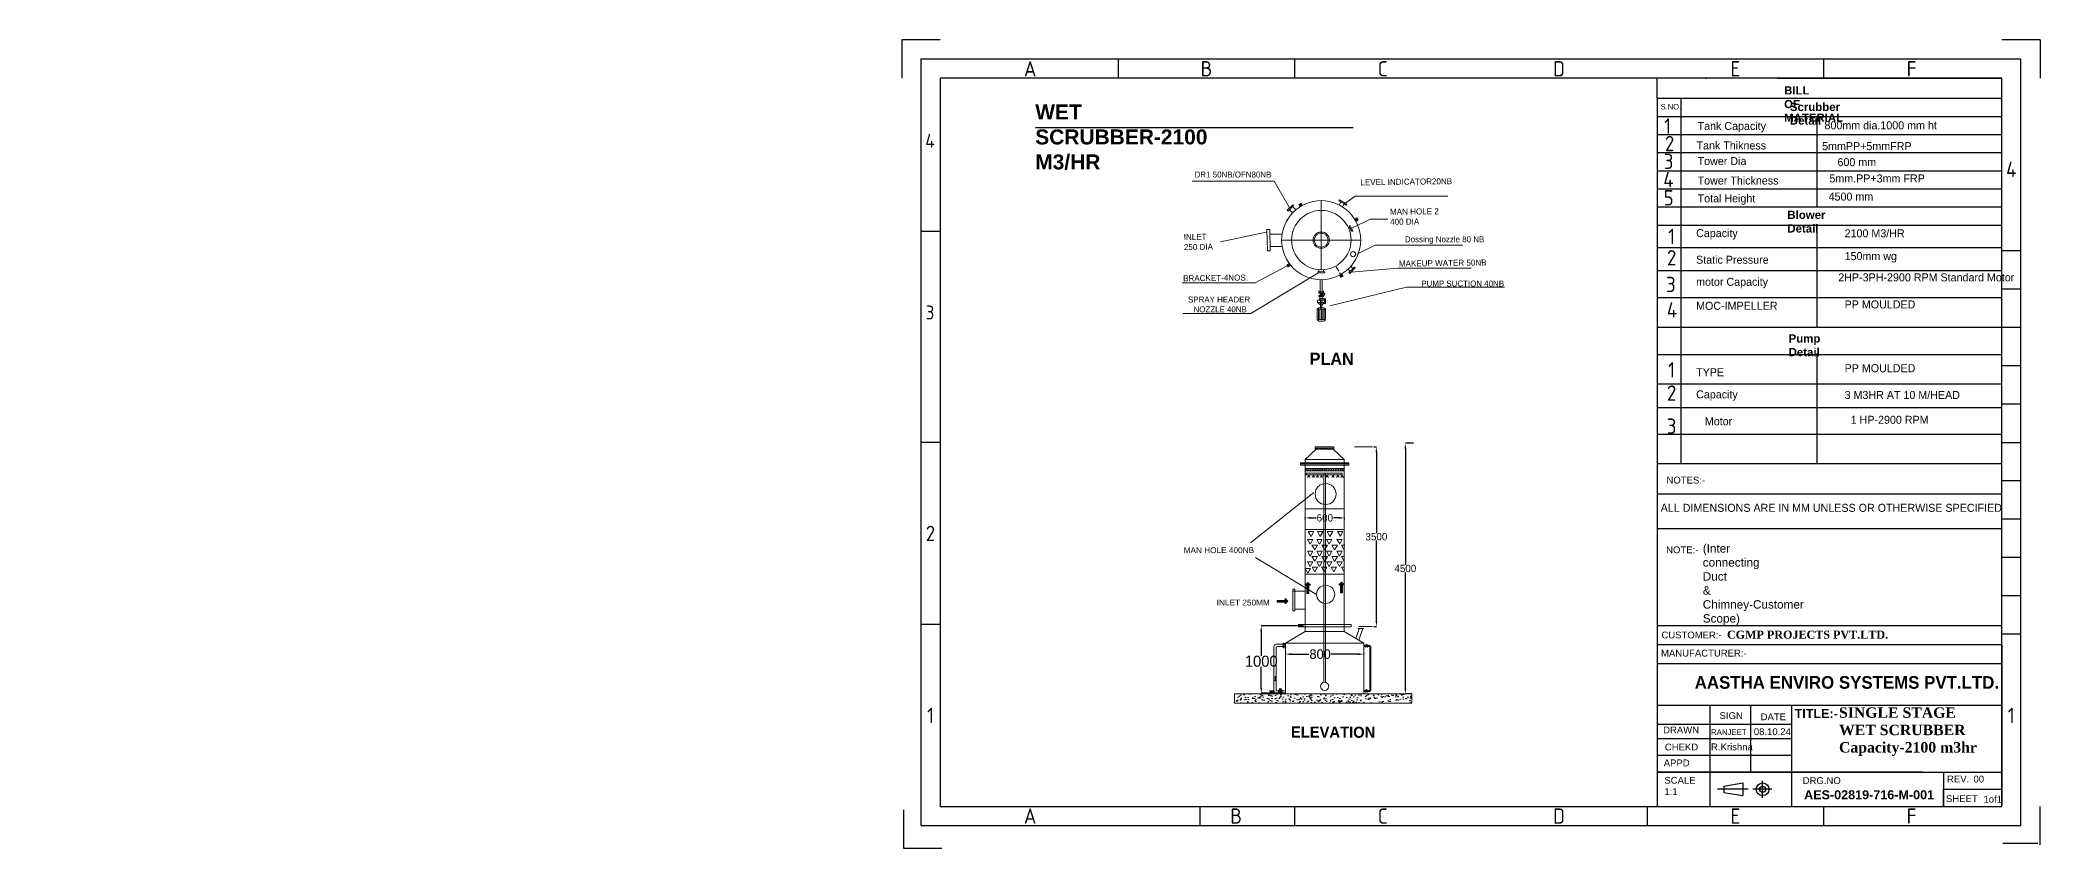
# Model space of a CAD drawing. Header units: inches. Extents: x -5552 to 48827, y -3056 to 18914.
import ezdxf
from ezdxf.enums import TextEntityAlignment as Align

# ---------------------------------------------------------------- set-up
doc = ezdxf.new("R2010")
doc.units = ezdxf.units.IN
doc.header["$MEASUREMENT"] = 0
doc.layers.add('01_X_AR_02_GROUND FLOOR COLUMN & GRID PLAN$0$AR_GRID BUBLE', color=252, linetype='Continuous', lineweight=0)
doc.layers.add('TEXT', color=5, linetype='Continuous')
doc.styles.add('Annotative', font='arial.ttf')
doc.styles.add('BAUHAUS', font='')
doc.styles.add('ISOCP', font='isocp.shx')
doc.styles.add('ROMANS', font='romans.shx', dxfattribs={"width": 0.85, "height": 75})
doc.styles.get('BAUHAUS').set_extended_font_data('Bauhaus Md BT', bold=True)
doc.dimstyles.get("Standard").update_dxf_attribs({"dimtxt": 200, "dimasz": 150, "dimexe": 0.18, "dimexo": 40, "dimgap": 0.09, "dimtad": 0, "dimtih": 1, "dimtoh": 1, "dimdec": 0, "dimzin": 0, "dimdsep": 46, "dimtxsty": 'Standard', "dimcen": 0.09, "dimclrd": 6, "dimclre": 6, "dimclrt": 5, "dimadec": 0, "dimazin": 0, "dimtfac": 1, "dimtdec": 0, "dimtofl": 0, "dimtmove": 0, "dimatfit": 3, "dimfxl": 1, "dimtolj": 1, "dimtzin": 0, "dimarcsym": 0})

# ---------------------------------------------------------------- blocks, each defined once
blk = doc.blocks.new('*U2')
h = blk.add_hatch(color=0)
h.set_gradient(color1=(0, 0, 255), rotation=180, tint=1)
h.paths.add_polyline_path([(0, 0), (-6.35, -6.35), (-6.35, -2.159), (-25.4, -2.159), (-25.4, 2.159), (-6.35, 2.159), (-6.35, 6.35)])
at = {"color": 0, "linetype": 'Continuous'}
blk.add_lwpolyline([(0, 0), (-6.35, -6.35), (-6.35, -2.159), (-25.4, -2.159), (-25.4, 2.159), (-6.35, 2.159), (-6.35, 6.35)], close=True, dxfattribs=at)
blk = doc.blocks.new('*D118')
at = {"layer": '01_X_AR_02_GROUND FLOOR COLUMN & GRID PLAN$0$AR_GRID BUBLE', "color": 6, "lineweight": -2, "transparency": 16777216}
for p, q in [((28805, 2986), (27653, 2986)), ((27653, 2836), (27653, 2171)), ((27653, 1305), (27653, 1871)), ((28272, 1155), (27653, 1155))]:
    blk.add_line(p, q, dxfattribs=at)
at = {"layer": '01_X_AR_02_GROUND FLOOR COLUMN & GRID PLAN$0$AR_GRID BUBLE', "color": 6, "transparency": 16777216}
for points in [[(27628, 2836), (27678, 2836), (27653, 2986)], [(27628, 1305), (27678, 1305), (27653, 1155)]]:
    blk.add_solid(points, dxfattribs=at)
at = {"layer": 'Defpoints', "color": 0, "transparency": 16777216}
for p in [(28845, 2986), (27653, 1155), (28312, 1155)]:
    blk.add_point(p, dxfattribs=at)
at = {"layer": '01_X_AR_02_GROUND FLOOR COLUMN & GRID PLAN$0$AR_GRID BUBLE', "color": 5, "transparency": 16777216, "insert": (27653, 2021), "char_height": 200, "width": 527.75, "attachment_point": 5}
blk.add_mtext('\\A1;{\\H1.5x;1000}', dxfattribs=at)
blk = doc.blocks.new('*D119')
at = {"layer": '01_X_AR_02_GROUND FLOOR COLUMN & GRID PLAN$0$AR_GRID BUBLE', "color": 6, "lineweight": -2, "transparency": 16777216}
for p, q in [((28313, 2253), (28313, 2213)), ((28463, 2213), (28950, 2213)), ((30294, 2213), (29557, 2213)), ((30444, 2253), (30444, 2213))]:
    blk.add_line(p, q, dxfattribs=at)
at = {"layer": '01_X_AR_02_GROUND FLOOR COLUMN & GRID PLAN$0$AR_GRID BUBLE', "color": 6, "transparency": 16777216}
for points in [[(28463, 2238), (28463, 2188), (28313, 2213)], [(30294, 2238), (30294, 2188), (30444, 2213)]]:
    blk.add_solid(points, dxfattribs=at)
at = {"layer": 'Defpoints', "color": 0, "transparency": 16777216}
for p in [(28313, 2213), (30444, 2213), (30444, 2213)]:
    blk.add_point(p, dxfattribs=at)
at = {"layer": '01_X_AR_02_GROUND FLOOR COLUMN & GRID PLAN$0$AR_GRID BUBLE', "color": 5, "transparency": 16777216, "insert": (29254, 2213), "char_height": 200, "width": 453.03, "attachment_point": 5}
blk.add_mtext('\\A1;{\\H1.3x;800}', dxfattribs=at)
blk = doc.blocks.new('*D120')
at = {"layer": '01_X_AR_02_GROUND FLOOR COLUMN & GRID PLAN$0$AR_GRID BUBLE', "color": 6, "lineweight": -2, "transparency": 16777216}
for p, q in [((28849, 5881), (28849, 5919)), ((28999, 5919), (29148, 5919)), ((29765, 5919), (29615, 5919)), ((29915, 5881), (29915, 5919))]:
    blk.add_line(p, q, dxfattribs=at)
at = {"layer": '01_X_AR_02_GROUND FLOOR COLUMN & GRID PLAN$0$AR_GRID BUBLE', "color": 6, "transparency": 16777216}
for points in [[(28999, 5944), (28999, 5894), (28849, 5919)], [(29765, 5944), (29765, 5894), (29915, 5919)]]:
    blk.add_solid(points, dxfattribs=at)
at = {"layer": 'Defpoints', "color": 0, "transparency": 16777216}
for p in [(28849, 5921), (29915, 5921), (29915, 5919)]:
    blk.add_point(p, dxfattribs=at)
at = {"layer": '01_X_AR_02_GROUND FLOOR COLUMN & GRID PLAN$0$AR_GRID BUBLE', "color": 5, "transparency": 16777216, "insert": (29382, 5919), "char_height": 200, "attachment_point": 5}
blk.add_mtext('\\A1;600', dxfattribs=at)
blk = doc.blocks.new('*D122')
at = {"layer": '01_X_AR_02_GROUND FLOOR COLUMN & GRID PLAN$0$AR_GRID BUBLE', "color": 6, "lineweight": -2, "transparency": 16777216}
for p, q in [((30714, 7850), (30784, 7850)), ((30784, 7700), (30784, 5508)), ((30784, 3116), (30784, 5308)), ((30714, 2966), (30784, 2966))]:
    blk.add_line(p, q, dxfattribs=at)
at = {"layer": '01_X_AR_02_GROUND FLOOR COLUMN & GRID PLAN$0$AR_GRID BUBLE', "color": 6, "transparency": 16777216}
for points in [[(30759, 7700), (30809, 7700), (30784, 7850)], [(30759, 3116), (30809, 3116), (30784, 2966)]]:
    blk.add_solid(points, dxfattribs=at)
at = {"layer": 'Defpoints', "color": 0, "transparency": 16777216}
for p in [(30674, 7850), (30674, 2966), (30784, 2966)]:
    blk.add_point(p, dxfattribs=at)
at = {"layer": '01_X_AR_02_GROUND FLOOR COLUMN & GRID PLAN$0$AR_GRID BUBLE', "color": 5, "transparency": 16777216, "insert": (30784, 5408), "char_height": 200, "attachment_point": 5}
blk.add_mtext('\\A1;3500', dxfattribs=at)
blk = doc.blocks.new('*D134')
at = {"layer": '01_X_AR_02_GROUND FLOOR COLUMN & GRID PLAN$0$AR_GRID BUBLE', "color": 6, "lineweight": -2, "transparency": 16777216}
for p, q in [((31794, 7949), (31571, 7949)), ((31571, 7799), (31571, 4644)), ((31571, 1289), (31571, 4444)), ((31738, 1139), (31571, 1139))]:
    blk.add_line(p, q, dxfattribs=at)
at = {"layer": '01_X_AR_02_GROUND FLOOR COLUMN & GRID PLAN$0$AR_GRID BUBLE', "color": 6, "transparency": 16777216}
for points in [[(31546, 7799), (31596, 7799), (31571, 7949)], [(31546, 1289), (31596, 1289), (31571, 1139)]]:
    blk.add_solid(points, dxfattribs=at)
at = {"layer": 'Defpoints', "color": 0, "transparency": 16777216}
for p in [(31834, 7949), (31571, 1139), (31778, 1139)]:
    blk.add_point(p, dxfattribs=at)
at = {"layer": '01_X_AR_02_GROUND FLOOR COLUMN & GRID PLAN$0$AR_GRID BUBLE', "color": 5, "transparency": 16777216, "insert": (31571, 4544), "char_height": 200, "attachment_point": 5}
blk.add_mtext('\\A1;4500', dxfattribs=at)

msp = doc.modelspace()

# ---------------------------------------------------------------- hatches: boundary and pattern name
at = {"layer": '01_X_AR_02_GROUND FLOOR COLUMN & GRID PLAN$0$AR_GRID BUBLE'}
h = msp.add_hatch(dxfattribs=at)
h.set_pattern_fill('ZIGZAG', scale=250.779631, style=0)
h.set_pattern_definition([(0, (28563.142, 7198.81), (31.34745, 31.34745), [31.3475, -31.3475]), (90, (28594.49, 7198.81), (-31.34745, 31.34745), [31.3475, -31.3475])])
h.paths.add_polyline_path([(28845.3, 7261.5), (28845.3, 7198.8), (29911.1, 7198.8), (29911.1, 7261.5)])
h = msp.add_hatch(dxfattribs=at)
h.set_pattern_fill('AR-CONC', scale=37.616945, style=0)
h.set_pattern_definition([(50, (-52978.9, -16617.93), (269.81137, -23.60544), [28.2127, -310.3398]), (355, (-52978.9, -16617.93), (-52.194, 282.9517), [22.5702, -248.2718]), (100.45144, (-52956.42, -16619.9), (217.61735, 259.34626), [23.9771, -263.7482]), (46.1842, (-52978.9, -16542.7), (401.4636, -62.2633), [42.319, -465.5097]), (96.63564, (-52945.45, -16547.9), (351.5913, 366.4337), [35.9657, -395.6226]), (351.18416, (-52978.9, -16542.7), (351.5913, 366.4337), [33.8553, -372.4078]), (21, (-52941.3, -16561.5), (224.5382, -151.4529), [28.2127, -310.3398]), (326, (-52941.3, -16561.5), (91.5278, 272.7793), [22.5702, -248.2718]), (71.45144, (-52922.58, -16574.13), (316.066, 121.3264), [23.9771, -263.7482]), (37.5, (-52978.91, -16617.93), (4.57417, 125.2245), [0, -245.26248, 0, -252.03353, 0, -249.21226]), (7.5, (-52978.91, -16617.93), (98.95872, 148.36564), [0, -143.69673, 0, -239.61994, 0, -94.98279]), (327.5, (-53062.79, -16617.93), (200.80769, -8.48445), [0, -94.04236, 0, -293.41217, 0, -389.33538]), (317.5, (-53100.41, -16617.93), (219.37682, 37.65644), [0, -122.25507, 0, -194.85577, 0, -276.48454])])
h.paths.add_polyline_path([(30073.5, 885.5), (31747.8, 885.5), (31745.4, 1136), (28974.2, 1136.3), (26928.6, 1136), (26928.7, 885.5)])
h = msp.add_hatch(dxfattribs=at)
h.set_pattern_fill('AR-CONC', scale=37.616945, style=0)
h.set_pattern_definition([(50, (27161.86, -585.37), (269.8114, -23.6054), [28.213, -310.34]), (355, (27161.86, -585.37), (-52.194, 282.952), [22.57, -248.272]), (100.4514, (27184.34, -587.34), (217.618, 259.346), [23.977, -263.748]), (46.184, (27161.86, -510.14), (401.463, -62.263), [42.32, -465.51]), (96.6356, (27195.3, -515.33), (351.592, 366.433), [35.966, -395.622]), (351.184, (27161.86, -510.14), (351.591, 366.434), [33.855, -372.408]), (21, (27199.47, -528.95), (224.538, -151.453), [28.213, -310.34]), (326, (27199.47, -528.95), (91.528, 272.779), [22.57, -248.272]), (71.4514, (27218.18, -541.57), (316.066, 121.326), [23.977, -263.748]), (37.5, (27161.855, -585.37), (4.5742, 125.2245), [0, -245.2625, 0, -252.0335, 0, -249.2123]), (7.5, (27161.86, -585.37), (98.9587, 148.3656), [0, -143.6967, 0, -239.62, 0, -94.9828]), (327.5, (27077.97, -585.37), (200.8077, -8.4845), [0, -94.0424, 0, -293.4122, 0, -389.3354]), (317.5, (27040.35, -585.37), (219.377, 37.6564), [0, -122.255, 0, -194.8558, 0, -276.4845])])
h.paths.add_polyline_path([(34148.3, -460.2), (34148, -585.4), (34148.3, -585.4)])

# ---------------------------------------------------------------- linework, layer by layer
at = {"color": 0}
for p, q in [((17878.5, 18913.7), (17878.5, 17871.7)), ((18920.6, 18913.7), (17878.5, 18913.7)), ((48827.4, 18913.7), (47785.3, 18913.7)), ((48827.4, 18913.7), (48827.4, 17871.7)), ((23766.1, 18392.7), (23766.1, 17871.7)), ((28559.5, 18392.7), (28559.5, 17871.7)), ((42939.8, 18392.7), (42939.8, 17871.7)), ((38417.3, 17330.6), (38417.3, 17871.7)), ((38417.3, 17330.6), (38417.3, 17871.7)), ((38417.3, 17330.6), (38417.3, 17871.7)), ((38417.3, 17330.6), (38417.3, -1927.2)), ((38417.3, 17330.6), (38417.3, -1927.2)), ((38417.3, 17330.6), (47785.3, 17330.6)), ((38417.3, 17330.6), (38417.3, 5634.6)), ((39063.4, 17330.6), (39063.4, 7401.9)), ((21512.5, 16533.4), (30153.4, 16533.4)), ((38417.3, 16837.7), (47785.3, 16837.7)), ((38417.3, 16344.8), (47785.3, 16344.8)), ((38417.3, 16344.8), (47785.3, 16344.8)), ((42758, 16837.7), (42758, 14866.2)), ((38417.3, 15852), (47785.3, 15852)), ((38417.3, 15852), (47785.3, 15852)), ((38417.3, 15359.1), (47785.3, 15359.1)), ((38417.3, 15359.1), (47785.3, 15359.1)), ((38417.3, 15359.1), (47785.3, 15359.1)), ((38417.3, 14866.2), (47785.3, 14866.2)), ((38417.3, 14866.2), (47785.3, 14866.2)), ((42758, 14866.2), (42758, 14373.3)), ((42758, 14866.2), (42758, 14373.3)), ((38417.3, 14373.3), (47785.3, 14373.3)), ((38417.3, 14373.3), (47785.3, 14373.3)), ((18920.6, 13707.1), (18399.6, 13706.5)), ((38417.3, 13880.4), (47785.3, 13880.4)), ((38417.3, 13880.4), (47785.3, 13880.4)), ((42758, 13880.4), (42758, 11108.2)), ((38417.3, 13268.5), (47785.3, 13268.5)), ((48306.4, 13182.5), (47785.3, 13182.5)), ((48306.4, 2762), (48306.4, 13182.5)), ((38417.3, 12650.2), (47785.3, 12650.2)), ((48306.4, 12140.4), (47785.3, 12140.4)), ((38417.3, 11908.8), (47785.3, 11908.8)), ((38417.3, 11108.2), (47785.3, 11108.2)), ((48306.4, 11098.4), (47785.3, 11098.4)), ((38417.3, 10357.8), (47785.3, 10357.8)), ((42758, 10387), (42758, 7403.5)), ((48306.4, 10056.1), (47785.3, 10056.1)), ((38417.3, 9562), (47785.3, 9562)), ((38417.3, 8925.3), (47785.3, 8925.3)), ((48306.4, 9013.9), (47785.3, 9013.9)), ((38417.3, 8197.7), (47785.3, 8197.7)), ((18920.6, 7972.2), (18399.6, 7972.2)), ((47785.3, 7972.2), (48306.4, 7972.2)), ((38417.3, 7401.9), (47785.3, 7401.9)), ((38417.3, 6578.2), (47785.3, 6578.2)), ((38417.3, 6578.2), (47008, 6578.2)), ((48306.4, 6930.2), (47785.3, 6930.2)), ((38417.3, 5634.6), (47785.3, 5634.6)), ((48306.4, 5888.1), (47785.3, 5888.1)), ((48306.4, 4846.1), (47785.3, 4846.1)), ((48306.4, 3804), (47785.3, 3804)), ((18920.6, 3022.5), (18399.6, 3022.5)), ((38417.3, 2995.3), (38417.3, -1927.2)), ((38417.3, 2995.3), (47785.3, 2995.3)), ((48306.4, 2762), (47785.3, 2762)), ((38417.3, 2478.7), (47191.4, 2478.7)), ((39011.3, 2478.7), (47785.3, 2478.7)), ((47785.3, 2478.7), (47785.3, -1887.6)), ((38417.3, 1962.2), (47785.3, 1962.2)), ((38417.3, 827.5), (47191.4, 827.5)), ((39011.3, 827.5), (47785.3, 827.5)), ((39847.8, 827.5), (39847.8, -991)), ((40959.3, 827.5), (40959.3, -991)), ((42070.8, 827.5), (42070.8, -991)), ((38417.3, 311), (42070.8, 311)), ((39847.8, 311), (39847.8, -991)), ((38417.3, -81.8), (42070.8, -81.8)), ((38417.3, -536.4), (42070.8, -536.4)), ((38417.3, -991), (47785.3, -991)), ((45634.2, -991), (38417.3, -991)), ((39847.8, -991), (39847.8, -1927.2)), ((42070.8, -991), (42070.8, -1927.2)), ((45634.2, -991), (47785.3, -991)), ((46202.5, -991), (46202.5, -1927.2)), ((47785.3, -991), (47785.3, -1615.2)), ((40227.9, -1373.7), (40743.5, -1287.8)), ((40227.9, -1373.7), (40227.9, -1545.6)), ((40227.9, -1545.6), (40743.5, -1631.5)), ((40743.5, -1287.8), (40743.5, -1631.5)), ((41282.9, -1459.7), (41286, -1459.7)), ((41284.5, -1461.2), (41284.5, -1458.1)), ((17930, -2014.2), (17930, -3056.3)), ((25984, -1927.2), (25984, -2448.3)), ((28559.5, -1927.2), (28559.5, -2448.3)), ((38146.4, -1927.2), (38146.4, -2448.3)), ((38481.9, -1927.2), (47785.3, -1927.2)), ((39011.3, -1927.2), (47785.3, -1927.2)), ((42939.8, -1927.2), (42939.8, -2448.3)), ((44928.1, -1923.3), (44928.1, -1927.2)), ((46412.8, -1923.3), (46412.8, -1927.2)), ((48827.4, -2969.3), (48827.4, -1927.2)), ((17930, -3056.3), (18972.1, -3056.3)), ((47819.6, -2921.9), (48766.9, -2921.9))]:
    msp.add_line(p, q, dxfattribs=at)
at = {"color": 0, "ltscale": 150}
msp.add_line((41678.8, 17871.7), (47785.3, 17871.7), dxfattribs=at)
at = {"color": 0, "ltscale": 300}
for p, q in [((40891.9, -1459.7), (40056.4, -1459.7)), ((41536.7, -1459.7), (41016.7, -1459.7)), ((41284.5, -1691.1), (41284.5, -1230.1))]:
    msp.add_line(p, q, dxfattribs=at)
at = {"color": 0}
for points in [[(48306.4, -2448.3), (48306.4, 18392.7), (18399.6, 18392.7), (18399.6, -2448.3)], [(47785.3, -1927.2), (47785.3, 17871.7), (18920.6, 17871.7), (18920.6, -1927.2)]]:
    msp.add_lwpolyline(points, close=True, dxfattribs=at)
for points in [[(47785.3, 139.8), (47785.3, -343.7)], [(47785.3, -277.7), (47785.3, -793.4)]]:
    msp.add_lwpolyline(points, dxfattribs=at)
msp.add_circle((41284.5, -1459.7), 171.9, dxfattribs=at)
at = {"color": 0, "ltscale": 250}
msp.add_circle((41284.5, -1461.2), 85.9, dxfattribs=at)
at = {"layer": '01_X_AR_02_GROUND FLOOR COLUMN & GRID PLAN$0$AR_GRID BUBLE', "color": 7}
for p, q in [((28001.8, 15072.1), (25776.4, 15072.1)), ((28414.5, 14371.7), (28001.8, 15072.1)), ((28359.1, 14285.4), (28510.8, 14436)), ((28381.6, 14263.1), (28359.1, 14285.4)), ((28381.6, 14263.1), (28532.8, 14413.4)), ((28507.8, 14210.8), (28419, 14300.2)), ((28590.6, 14293.9), (28502.6, 14383.3)), ((28532.8, 14413.4), (28510.8, 14436)), ((28735.8, 14473.7), (28676.4, 14437.9)), ((28676.4, 14437.9), (28709.5, 14380.7)), ((28735.8, 14473.7), (28769.3, 14415.8)), ((29282.5, 14546.1), (29286.5, 12666.2)), ((29782.1, 14565.7), (29766.3, 14538.3)), ((29766.3, 14538.3), (29908.7, 14456.1)), ((29774.9, 14426.8), (29821.1, 14506.7)), ((29979.3, 14451.8), (29782.1, 14565.7)), ((29862.6, 14376.2), (29908.7, 14456.1)), ((29908.7, 14456.1), (29936.1, 14440.3)), ((29936.1, 14440.3), (29963.5, 14424.5)), ((29950.1, 14489.8), (30208.6, 14670.2)), ((29963.5, 14424.5), (29979.3, 14451.8)), ((30208.6, 14670.2), (32722.6, 14670.2)), ((26543.2, 13428.9), (27784.6, 13690.7)), ((27885.7, 13637.6), (28220.4, 13637.6)), ((30056.7, 13827.8), (30020.4, 13810.2)), ((30042.1, 13855.8), (30070.4, 13870)), ((30056.7, 13827.8), (30042.1, 13855.8)), ((30104.7, 13735.6), (30056.7, 13827.8)), ((30057.8, 13712.6), (30104.7, 13735.6)), ((30147.7, 13721.6), (30070.4, 13870)), ((30104.7, 13735.6), (30119.3, 13707.6)), ((30117.4, 13798.4), (30616.4, 14043.4)), ((30119.3, 13707.6), (30147.7, 13721.6)), ((30255, 14079.5), (30193, 14042.2)), ((30290.7, 14020.1), (30226.4, 13982.9)), ((30290.7, 14020.1), (30255, 14079.5)), ((30616.4, 14043.4), (31091.2, 14043.4)), ((27894.1, 13300.9), (28221, 13300.9)), ((30357.6, 13471.1), (28207.4, 13471.2)), ((30248.8, 13091.7), (30747.8, 13336.7)), ((30747.8, 13336.7), (31222.6, 13336.7)), ((31222.6, 13336.7), (33129.1, 13336.7)), ((29189.2, 12574.7), (27368.2, 11479.7)), ((27492, 12309.5), (28343.2, 12761.8)), ((28350.5, 12803.2), (28414.8, 12840.4)), ((28350.5, 12803.2), (28386.2, 12743.8)), ((28386.2, 12743.8), (28454.8, 12787.1)), ((29188.3, 12606.4), (29219.9, 12607.3)), ((29189.2, 12574.7), (29188.3, 12606.4)), ((29378.9, 12580.5), (29189.2, 12574.7)), ((29219.9, 12607.3), (29218, 12667.9)), ((29346.3, 12611.2), (29219.9, 12607.3)), ((29344.3, 12675.8), (29346.3, 12611.2)), ((29377.9, 12612.2), (29346.3, 12611.2)), ((29377.9, 12612.2), (29378.9, 12580.5)), ((29691.2, 12745.8), (29758.7, 12626.1)), ((29781.9, 12584.9), (29810.3, 12534.4)), ((29817.2, 12458.4), (29782.6, 12519.3)), ((29876.9, 12493.8), (29842.9, 12553.5)), ((30065.8, 12624.3), (30007.2, 12687.3)), ((30058, 12566.6), (30034.7, 12591.7)), ((30185.2, 12739.2), (30035.9, 12590.4)), ((30206, 12714.3), (30058, 12566.6)), ((30091.6, 12763.1), (30146.1, 12699.8)), ((31366.3, 12711.3), (30093.8, 12602.3)), ((30185.2, 12739.2), (30204.4, 12712.7)), ((31899.3, 12711.3), (31366.3, 12711.3)), ((31899.3, 12711.3), (32783.7, 12711.3)), ((32783.7, 12711.3), (33357.7, 12711.3)), ((26033.6, 12309.5), (25500.6, 12309.5)), ((26033.6, 12309.5), (26918, 12309.5)), ((26918, 12309.5), (27492, 12309.5)), ((29219.2, 12095.4), (29219.2, 12032.2)), ((29345.7, 12063.8), (29219.2, 12063.8)), ((29345.7, 12063.8), (29219.2, 12063.8)), ((29345.7, 12032.2), (29219.2, 12032.2)), ((29219.2, 11968.9), (29345.7, 11968.9)), ((29219.2, 11937.3), (29219.2, 11968.9)), ((29250.9, 11968.9), (29250.9, 12396.4)), ((29250.9, 11968.9), (29314.1, 12032.2)), ((29250.9, 12032.2), (29314.1, 11968.9)), ((29314.1, 11968.9), (29250.9, 11968.9)), ((29314.1, 12396.4), (29314.1, 11968.9)), ((29314.1, 12000.6), (29375.5, 12000.6)), ((29345.7, 12095.4), (29345.7, 12032.2)), ((29345.7, 12095.4), (29345.7, 12063.8)), ((29345.7, 11968.9), (29345.7, 11937.3)), ((29381.9, 11972.1), (29369.2, 12029)), ((29381.9, 12029), (29369.2, 11972.1)), ((29381.9, 12029), (29369.2, 12029)), ((29369.2, 11972.1), (29381.9, 11972.1)), ((31602.8, 12191.6), (29517.5, 11682.3)), ((29817.2, 12458.4), (29876.9, 12493.8)), ((31602.8, 12191.6), (34269.3, 12191.6)), ((27368.2, 11479.7), (25517.8, 11479.7)), ((29173.3, 11595.8), (29401, 11595.8)), ((29173.3, 11595.8), (29173.3, 11317.6)), ((29173.3, 11595.8), (29173.3, 11317.6)), ((29173.3, 11595.8), (29401, 11595.8)), ((29187, 11836.1), (29187, 11772.9)), ((29237.6, 11836.1), (29187, 11836.1)), ((29187, 11836.1), (29187, 11772.9)), ((29237.6, 11836.1), (29187, 11836.1)), ((29187, 11836.1), (29187, 11772.9)), ((29376.8, 11772.9), (29187, 11772.9)), ((29187, 11772.9), (29262.9, 11709.7)), ((29211.2, 11595.8), (29211.2, 11317.2)), ((29345.7, 11937.3), (29219.2, 11937.3)), ((29237.6, 11836.1), (29237.6, 11886.7)), ((29237.6, 11886.7), (29250.3, 11886.7)), ((29326.2, 11836.1), (29237.6, 11836.1)), ((29249.2, 11595.8), (29249.2, 11317.2)), ((29250.3, 11886.7), (29250.3, 11937.3)), ((29313.5, 11886.7), (29250.3, 11886.7)), ((29262.9, 11819.9), (29262.9, 11646.4)), ((29300.9, 11702.8), (29262.9, 11702.8)), ((29300.9, 11646.4), (29262.9, 11646.4)), ((29271.5, 11836.1), (29271.5, 11886.7)), ((29271.5, 11886.7), (29284.1, 11886.7)), ((29360, 11836.1), (29271.5, 11836.1)), ((29347.4, 11886.7), (29284.1, 11886.7)), ((29287.1, 11595.8), (29287.1, 11317.2)), ((29300.9, 11819.9), (29300.9, 11646.4)), ((29376.8, 11772.9), (29300.9, 11702.8)), ((29300.9, 11709.7), (29300.9, 11646.4)), ((29313.5, 11937.3), (29313.5, 11886.7)), ((29313.5, 11886.7), (29326.2, 11886.7)), ((29325.1, 11595.8), (29325.1, 11317.2)), ((29326.2, 11886.7), (29326.2, 11836.1)), ((29326.2, 11836.1), (29376.8, 11836.1)), ((29347.4, 11886.7), (29360, 11886.7)), ((29360, 11886.7), (29360, 11836.1)), ((29363, 11595.8), (29363, 11317.2)), ((29376.8, 11836.1), (29376.8, 11871.8)), ((29376.8, 11871.8), (29403.8, 11871.8)), ((29376.8, 11836.1), (29376.8, 11747.2)), ((29376.8, 11836.1), (29376.8, 11747.2)), ((29403.8, 11747.2), (29376.8, 11747.2)), ((29401, 11595.8), (29401, 11317.6)), ((29401, 11595.8), (29401, 11317.6)), ((29403.8, 11871.8), (29403.8, 11747.2)), ((29281.9, 11317.6), (29173.3, 11317.6)), ((29281.9, 11317.6), (29173.3, 11317.6)), ((29281.9, 11267), (29243.1, 11267)), ((29281.9, 11267), (29243.1, 11267)), ((29281.9, 11317.6), (29401, 11317.6)), ((29281.9, 11317.6), (29401, 11317.6)), ((29281.9, 11267), (29324.2, 11267)), ((29281.9, 11267), (29324.2, 11267)), ((29146.7, 7784.9), (28845.3, 7503.6)), ((29123.5, 7847.9), (29123.5, 7785.2)), ((29123.5, 7847.9), (29625.1, 7847.9)), ((29123.5, 7816.6), (29625.1, 7816.6)), ((29123.5, 7785.2), (29625.1, 7785.2)), ((29146.7, 7785.2), (29146.7, 7784.9)), ((29146.7, 7784.9), (29609.7, 7784.9)), ((29609.7, 7784.9), (29609.7, 7785.2)), ((29609.7, 7784.9), (29911.1, 7503.6)), ((29625.1, 7785.2), (29625.1, 7847.9)), ((30674.4, 7850.5), (30192.7, 7850.5)), ((30036.9, 7419.3), (28719.9, 7419.3)), ((28719.9, 7356.6), (28719.9, 7419.3)), ((28719.9, 7387.9), (30036.9, 7387.9)), ((30036.9, 7356.6), (28719.9, 7356.6)), ((28845.3, 7176), (28845.3, 7503.6)), ((29911.1, 7503.6), (28845.3, 7503.6)), ((29911.1, 7261.5), (28845.3, 7261.5)), ((29911.1, 7198.8), (28845.3, 7198.8)), ((28845.3, 2828.9), (28845.3, 7176)), ((29853.4, 7136.3), (28874.9, 7136.3)), ((28874.9, 7136.3), (28874.9, 7086.1)), ((29853.4, 7086.1), (28874.9, 7086.1)), ((28911.3, 7018.7), (28946.4, 7088.9)), ((28946.4, 7088.9), (28946.4, 7026.2)), ((28946.4, 7088.9), (28980.5, 7020.9)), ((29039.6, 7018.7), (29074.7, 7088.9)), ((29074.7, 7088.9), (29074.7, 7026.2)), ((29074.7, 7088.9), (29108.7, 7020.9)), ((29145.4, 7015.9), (29180.5, 7086.1)), ((29180.5, 7086.1), (29180.5, 7023.4)), ((29180.5, 7086.1), (29214.5, 7018.1)), ((29252.1, 7015.9), (29287.2, 7086.1)), ((29287.2, 7086.1), (29287.2, 7023.4)), ((29287.2, 7086.1), (29321.2, 7018.1)), ((29353.1, 7111.2), (29353.1, 1449.3)), ((29403.3, 7086.1), (29378.2, 7086.1)), ((29403.3, 7116.9), (29403.3, 1448.3)), ((29413.7, 7016.2), (29448.8, 7086.4)), ((29448.8, 7086.4), (29448.8, 7023.7)), ((29448.8, 7086.4), (29482.8, 7018.4)), ((29569.7, 7015.9), (29604.8, 7086.1)), ((29604.8, 7086.1), (29604.8, 7023.4)), ((29604.8, 7086.1), (29638.8, 7018.1)), ((29701.6, 7015.9), (29736.8, 7086.1)), ((29736.8, 7086.1), (29736.8, 7023.4)), ((29736.8, 7086.1), (29770.8, 7018.1)), ((29818.3, 7015.9), (29853.4, 7086.1)), ((29818.3, 7015.9), (29853.4, 7086.1)), ((29853.4, 7136.3), (29853.4, 7086.1)), ((29853.4, 7086.1), (29853.4, 7014.6)), ((29853.4, 7086.1), (29853.4, 7023.4)), ((29853.4, 7086.1), (29887.4, 7018.1)), ((29853.4, 7086.1), (29887.4, 7018.1)), ((29911.1, 7238.7), (29911.1, 7503.6)), ((29911.1, 7238.7), (29911.1, 7503.6)), ((29911.1, 7238.7), (29911.1, 7503.6)), ((29911.1, 7176), (29911.1, 7238.7)), ((29911.1, 2828.9), (29911.1, 7176)), ((30036.9, 7419.3), (30036.9, 7356.6)), ((29082.1, 6606), (27363.9, 5245.1)), ((28845.3, 6162.8), (29911.1, 6162.8)), ((28845.3, 5671.3), (28845.3, 5671.3)), ((29903.8, 5601.3), (28845.3, 5601.3)), ((29006.9, 5417.2), (28932.6, 5545.9)), ((28932.6, 5545.9), (29081.2, 5545.9)), ((29006.9, 5417.2), (29081.2, 5545.9)), ((29259.7, 5417.2), (29185.4, 5545.9)), ((29185.4, 5545.9), (29334, 5545.9)), ((29259.7, 5417.2), (29334, 5545.9)), ((29521.2, 5417.2), (29447, 5545.9)), ((29447, 5545.9), (29595.5, 5545.9)), ((29521.2, 5417.2), (29595.5, 5545.9)), ((29726.7, 5545.9), (29875.3, 5545.9)), ((29805.5, 5425.1), (29726.7, 5545.9)), ((29801, 5417.2), (29875.3, 5545.9)), ((28845.3, 5093.5), (28857, 5113.9)), ((28845.3, 5113.9), (28857, 5113.9)), ((28985.5, 5206.5), (28911.2, 5335.2)), ((28911.2, 5335.2), (29059.8, 5335.2)), ((28985.5, 4881.6), (28911.2, 5010.3)), ((28911.2, 5010.3), (29059.8, 5010.3)), ((28985.5, 5206.5), (29059.8, 5335.2)), ((28985.5, 4881.6), (29059.8, 5010.3)), ((29106, 5053.6), (29031.7, 5182.3)), ((29031.7, 5182.3), (29180.3, 5182.3)), ((29106, 5053.6), (29180.3, 5182.3)), ((29238.3, 5206.5), (29164, 5335.2)), ((29164, 5335.2), (29312.6, 5335.2)), ((29238.3, 4881.6), (29164, 5010.3)), ((29164, 5010.3), (29312.6, 5010.3)), ((29238.3, 5206.5), (29312.6, 5335.2)), ((29238.3, 4881.6), (29312.6, 5010.3)), ((29376.2, 5051.2), (29301.9, 5179.9)), ((29301.9, 5179.9), (29450.5, 5179.9)), ((29376.2, 5051.2), (29450.5, 5179.9)), ((29499.8, 5206.5), (29425.5, 5335.2)), ((29425.5, 5335.2), (29574.1, 5335.2)), ((29499.8, 4881.6), (29425.5, 5010.3)), ((29425.5, 5010.3), (29574.1, 5010.3)), ((29499.8, 5206.5), (29574.1, 5335.2)), ((29499.8, 4881.6), (29574.1, 5010.3)), ((29648.8, 5051.2), (29574.5, 5179.9)), ((29574.5, 5179.9), (29723.1, 5179.9)), ((29648.8, 5051.2), (29723.1, 5179.9)), ((29705.3, 5335.2), (29853.9, 5335.2)), ((29788.1, 5221.3), (29705.3, 5335.2)), ((29705.3, 5010.3), (29853.9, 5010.3)), ((29778.6, 4879.9), (29705.3, 5010.3)), ((29779.6, 5206.5), (29853.9, 5335.2)), ((29779.6, 4881.6), (29853.9, 5010.3)), ((29910.3, 5051.2), (29836, 5179.9)), ((29836, 5179.9), (29922.4, 5179.9)), ((29910.3, 5051.2), (29911.1, 5052.5)), ((29156.4, 3839.9), (27493.7, 4845.1)), ((28845.3, 4686.3), (28857, 4706.7)), ((28845.3, 4706.7), (28857, 4706.7)), ((28919.6, 4418.5), (28845.3, 4547.2)), ((28845.3, 4547.2), (28993.9, 4547.2)), ((29911.1, 4387), (28852.6, 4387)), ((28985.5, 4594.7), (28911.2, 4723.4)), ((28911.2, 4723.4), (29059.8, 4723.4)), ((28919.6, 4418.5), (28993.9, 4547.2)), ((28985.5, 4594.7), (29059.8, 4723.4)), ((29106, 4740.6), (29031.7, 4869.2)), ((29031.7, 4869.2), (29180.3, 4869.2)), ((29111.7, 4452.6), (29037.4, 4581.2)), ((29037.4, 4581.2), (29186, 4581.2)), ((29106, 4740.6), (29180.3, 4869.2)), ((29111.7, 4452.6), (29186, 4581.2)), ((29238.3, 4594.7), (29164, 4723.4)), ((29164, 4723.4), (29312.6, 4723.4)), ((29238.3, 4594.7), (29312.6, 4723.4)), ((29364.5, 4452.6), (29290.2, 4581.2)), ((29290.2, 4581.2), (29438.8, 4581.2)), ((29376.2, 4738.2), (29301.9, 4866.9)), ((29301.9, 4866.9), (29450.5, 4866.9)), ((29364.5, 4452.6), (29438.8, 4581.2)), ((29376.2, 4738.2), (29450.5, 4866.9)), ((29499.8, 4594.7), (29425.5, 4723.4)), ((29425.5, 4723.4), (29574.1, 4723.4)), ((29499.8, 4594.7), (29574.1, 4723.4)), ((29626, 4452.6), (29551.7, 4581.2)), ((29551.7, 4581.2), (29700.3, 4581.2)), ((29648.8, 4738.2), (29574.5, 4866.9)), ((29574.5, 4866.9), (29723.1, 4866.9)), ((29626, 4452.6), (29700.3, 4581.2)), ((29648.8, 4738.2), (29723.1, 4866.9)), ((29705.3, 4723.4), (29853.9, 4723.4)), ((29779.6, 4594.7), (29705.3, 4723.4)), ((29779.6, 4594.7), (29853.9, 4723.4)), ((29831.5, 4581.2), (29911.1, 4581.2)), ((29905.7, 4452.6), (29831.5, 4581.2)), ((29910.3, 4738.2), (29836, 4866.9)), ((29836, 4866.9), (29911.1, 4866.9)), ((29905.7, 4452.6), (29911.1, 4461.8)), ((29910.3, 4738.2), (29911.1, 4739.5)), ((28567, 3984.5), (28512.8, 3984.5)), ((28512.8, 3825.1), (28512.8, 3984.5)), ((28512.8, 3925.2), (28845.3, 3924.2)), ((28567, 3825.1), (28567, 3984.6)), ((28845.3, 4279.1), (28857, 4299.4)), ((28845.3, 4299.4), (28857, 4299.4)), ((28567, 3392.1), (28512.8, 3392.1)), ((28567, 3440.4), (28845.3, 3440.4)), ((29911.1, 2828.9), (29911.1, 3355.5)), ((28312.4, 2515.1), (28845.3, 2828.9)), ((30101.1, 3016.9), (28663, 3016.9)), ((28663, 3016.9), (28663, 2954.3)), ((30101.1, 2954.3), (28663, 2954.3)), ((28845.3, 2828.9), (29911.1, 2828.9)), ((30444, 2515.2), (29911.1, 2828.9)), ((29911.1, 2828.9), (29911.1, 2828.9)), ((30101.1, 3016.9), (30101.1, 2954.3)), ((30224.1, 2644.6), (30316.5, 2909.4)), ((30283.2, 2909.4), (30441.9, 2909.4)), ((30674.2, 2966), (30306.6, 2966)), ((30307, 2595.9), (30411.1, 2909.4)), ((27998.2, 2419.3), (27998.2, 1218)), ((28060.9, 2482), (28312.7, 2482)), ((28060.9, 2387.9), (28060.9, 1218)), ((28092.3, 2419.3), (28312.7, 2419.2)), ((28252.8, 2517.1), (28252.8, 2384.1)), ((28276.6, 2517.1), (28252.8, 2517.1)), ((28252.8, 2384.1), (28276.6, 2384.1)), ((28276.6, 2384.1), (28276.6, 2517.1)), ((30444, 2515.2), (28312.4, 2515.2)), ((28312.4, 1136.2), (28312.7, 2515.1)), ((28312.7, 2500.8), (28312.7, 2450.6)), ((30444, 1135.9), (30444, 2515.2)), ((30444, 2448.7), (30605.7, 2448.7)), ((30593.2, 2423.6), (30444, 2423.6)), ((30444, 1135.9), (30444, 2389.8)), ((30485.3, 2464.4), (30485.3, 2406.1)), ((30497.2, 2464.4), (30485.3, 2464.4)), ((30485.3, 2406.1), (30497.2, 2406.1)), ((30497.2, 2406.1), (30497.2, 2464.4)), ((30497.2, 2448.7), (30534.2, 2423.6)), ((30534.2, 2448.7), (30497.2, 2423.6)), ((30515.7, 2472.5), (30502.9, 2480.1)), ((30502.9, 2480.1), (30502.9, 2468.8)), ((30502.9, 2468.8), (30515.7, 2472.5)), ((30515.7, 2472.5), (30526.1, 2480.1)), ((30515.7, 2448.7), (30515.7, 2472.5)), ((30526.1, 2470), (30515.7, 2472.5)), ((30526.1, 2480.1), (30526.1, 2470)), ((30534.2, 2464.4), (30534.2, 2406.1)), ((30546.1, 2464.4), (30534.2, 2464.4)), ((30534.2, 2406.1), (30546.1, 2406.1)), ((30546.1, 2406.1), (30546.1, 2464.4)), ((30605.7, 2411.1), (30605.7, 1235.6)), ((30630.8, 2423.6), (30630.8, 1223)), ((26928.7, 885.5), (26928.6, 1136)), ((30073.5, 1136.3), (26928.7, 1136)), ((27874.1, 1218), (27998.2, 1218)), ((27874.7, 1155.3), (28312.4, 1155.3)), ((27891, 1187.9), (27928.6, 1203.6)), ((28023.9, 1187.9), (27891, 1187.9)), ((27891, 1187.9), (27923, 1172.9)), ((28028.3, 1482), (28012.6, 1519.6)), ((28028.3, 1614.9), (28028.3, 1482)), ((28028.3, 1482), (28043.4, 1513.9)), ((28060.9, 1218), (28312.4, 1218)), ((28120.5, 1238.7), (28120.5, 1136.5)), ((28144.3, 1238.7), (28120.5, 1238.7)), ((28120.5, 1136.5), (28144.3, 1136.5)), ((28144.3, 1136.5), (28144.3, 1238.7)), ((28144.3, 1218.6), (28200.7, 1156)), ((28200.7, 1218.6), (28144.3, 1156)), ((28172.5, 1262.5), (28152.5, 1277)), ((28152.5, 1277), (28152.5, 1255)), ((28152.5, 1255), (28172.5, 1262.5)), ((28194.5, 1277.6), (28172.5, 1262.5)), ((28172.5, 1218.6), (28172.5, 1262.5)), ((28172.5, 1262.5), (28194.5, 1253.7)), ((28194.5, 1277.6), (28194.5, 1253.7)), ((28200.7, 1238.7), (28200.7, 1136.5)), ((28224.6, 1238.7), (28200.7, 1238.7)), ((28200.7, 1136.5), (28224.6, 1136.5)), ((28224.6, 1136.5), (28224.6, 1238.7)), ((28395.5, 1136.1), (28419.4, 1136.1)), ((28974.2, 1136.3), (31745.4, 1136)), ((30444, 1223), (30593.2, 1223)), ((30605.7, 1198), (30444, 1198)), ((30485.3, 1238.7), (30485.3, 1180.4)), ((30497.2, 1238.7), (30485.3, 1238.7)), ((30485.3, 1180.4), (30497.2, 1180.4)), ((30497.2, 1180.4), (30497.2, 1238.7)), ((30497.2, 1223), (30534.2, 1198)), ((30534.2, 1223), (30497.2, 1198)), ((30515.7, 1246.9), (30502.9, 1254.4)), ((30502.9, 1254.4), (30502.9, 1243.1)), ((30502.9, 1243.1), (30515.7, 1246.9)), ((30515.7, 1246.9), (30526.1, 1254.4)), ((30515.7, 1223), (30515.7, 1246.9)), ((30526.1, 1244.4), (30515.7, 1246.9)), ((30526.1, 1254.4), (30526.1, 1244.4)), ((30534.2, 1238.7), (30534.2, 1180.4)), ((30546.1, 1238.7), (30534.2, 1238.7)), ((30534.2, 1180.4), (30546.1, 1180.4)), ((30546.1, 1180.4), (30546.1, 1238.7)), ((31745.4, 1136), (31747.8, 885.5)), ((26928.7, 885.5), (30073.5, 885.5)), ((31747.8, 885.5), (28974.2, 885.5))]:
    msp.add_line(p, q, dxfattribs=at)
msp.add_lwpolyline([(27820.5, 13178.2), (27897.1, 13180.1), (27882.6, 13762.2), (27805.9, 13760.3)], close=True, dxfattribs=at)
for points in [[(28512.8, 3825.1), (28512.8, 3392.1)], [(28567, 3392.1), (28567, 3825.1)]]:
    msp.add_lwpolyline(points, dxfattribs=at)
for centre, radius in [((29282.5, 13471), 1075.1), ((29286.5, 13473.6), 807.5), ((28726.4, 14426.5), 19.2), ((29282.5, 13471.1), 221.3), ((29282.7, 13471), 189.7), ((30243.5, 14029.5), 19.2), ((30150, 13090.7), 69.8), ((28397.7, 12793.8), 15.5), ((29826.9, 12505.5), 19.2), ((29281.9, 11621.1), 13.9), ((29378.2, 7111.2), 25.1), ((29403.3, 6568.8), 285.2), ((29403.3, 3839.9), 246.9), ((29376, 1338.8), 112.9)]:
    msp.add_circle(centre, radius, dxfattribs=at)
for centre, radius, start, end in [((29280.9, 11506.8), 139.7, 89.65513, 140.37761), ((29291, 11502.4), 144.3, 40.34682, 93.60781), ((29250.5, 11350.6), 84, 203.19555, 264.89925), ((29250.5, 11350.6), 84, 203.19555, 264.89925), ((29331.2, 11339.9), 73.3, 264.557, 342.23478), ((29331.2, 11339.9), 73.3, 264.557, 342.23478), ((28060.9, 2419.3), 62.7, 90, 180), ((28092.3, 2387.9), 31.3, 90, 180), ((30593.2, 2411.1), 12.5, 0, 90), ((30605.7, 2423.6), 25.1, 0, 90), ((30593.2, 1235.6), 12.5, 270, 0), ((30605.7, 1223), 25.1, 270, 0)]:
    msp.add_arc(centre, radius, start, end, dxfattribs=at)
at = {"layer": 'TEXT', "color": 0}
for p, q in [((46202.5, -1927.2), (46202.5, -1459.2)), ((46202.5, -1459.2), (47785.3, -1459.2))]:
    msp.add_line(p, q, dxfattribs=at)

# ---------------------------------------------------------------- block references
at = {"layer": '01_X_AR_02_GROUND FLOOR COLUMN & GRID PLAN$0$AR_GRID BUBLE', "color": 7}
for p, xscale, yscale, zscale, rotation in [((28920.5, 4159.5), 11.48608611905536, 11.48608611905536, 11.48608611905536, 90), ((29833.5, 4171.8), 11.48608611905536, 11.48608611905536, 11.48608611905536, 90), ((28375.8, 3653), 11.48608611905537, 11.48608611905537, 11.48608611905537, 0.9077047755133992)]:
    msp.add_blockref('*U2', p, dxfattribs=dict(at, xscale=xscale, yscale=yscale, zscale=zscale, rotation=rotation))

# ---------------------------------------------------------------- texts
at = {"color": 0, "style": 'ISOCP'}
for s, height, p in [('A', 416.8, (21369.4, 18132.2)), ('B', 416.8, (26162.8, 18132.2)), ('C', 416.8, (30956.3, 18132.2)), ('D', 416.8, (35749.7, 18132.2)), ('E', 416.8, (40543.1, 18132.2)), ('F', 416.8, (45336.5, 18132.2)), ('4', 378.9, (18646.3, 16172.9)), ('1', 416.8, (38701.7, 16575.1)), ('3', 416.8, (38730, 15615.4)), ('2', 416.8, (38756.2, 16098)), ('4', 416.8, (38725.3, 15119)), ('4', 416.8, (48045.8, 15396.8)), ('5', 416.8, (38730, 14622.6)), ('1', 416.8, (38811.4, 13573.9)), ('2', 416.8, (38811.4, 12992.1)), ('3', 416.8, (38790.2, 12267.3)), ('3', 378.9, (18646.5, 11505.6)), ('4', 416.8, (38822, 11575.3)), ('1', 416.8, (38811.4, 9944.3)), ('2', 416.8, (38811.4, 9314.2)), ('3', 416.8, (38811.4, 8413.9)), ('2', 416.8, (18660.1, 5497.3)), ('1', 416.8, (18660.1, 547.6)), ('1', 416.8, (48045.8, 547.6)), ('A', 416.8, (21369.4, -2187.8)), ('B', 416.8, (26971, -2187.8)), ('C', 416.8, (30956.3, -2187.8)), ('D', 416.8, (35749.7, -2187.8)), ('E', 416.8, (40543.1, -2187.8)), ('F', 416.8, (45336.5, -2187.8))]:
    msp.add_text(s, height=height, dxfattribs=at).set_placement(p, align=Align.MIDDLE)
at = {"color": 0, "width": 0.9}
msp.add_text('S.NO.', height=148.78, dxfattribs=at).set_placement((38513.2, 17025.8))
at = {"color": 0, "ltscale": 150, "insert": (39746.5, 17871.7), "char_height": 11.578, "width": 8038.822, "attachment_point": 1, "style": 'ROMANS'}
msp.add_mtext('\\pt3450;ED ', dxfattribs=at)
at = {"color": 0, "attachment_point": 1}
for s, insert, char_height, width in [('{\\fArial|b1|i0|c0|p34;BILL OF MATERIAL}', (41869.4, 17654.2), 222.304, 1.872), ('{\\fArial|b1|i0|c0|p34;WET  SCRUBBER-2100 M3/HR}', (21508.5, 17161), 407.508, 3.431), ('{\\fArial|b1|i0|c0|p34;Scrubber Detail}', (42027.2, 17204.9), 222.304, 1.872), ('Tank Capacity', (39518.1, 16684.9), 217.52, 3744.789), (' 800mm dia.1000 mm ht', (42887.1, 16702), 217.52, 4926.337), ('Tank Thikness', (39487.8, 16155), 217.52, 3744.789), ('5mmPP+5mmFRP', (42903.1, 16136.3), 217.52, 7938.449), ('Tower Dia ', (39518.1, 15731.1), 217.52, 3744.789), ('5mm.PP+3mm FRP', (43101.3, 15258.8), 217.52, 5045.275), ('600 mm ', (43321.3, 15700.8), 217.52, 5138.794), ('Tower Thickness', (39518.1, 15201.2), 217.52, 3744.789), ('Total Height', (39518.1, 14716.7), 217.52, 3744.789), ('4500 mm ', (43080.2, 14765.1), 217.52, 5138.794), ('{\\fArial|b1|i0|c0|p34;Blower Detail }', (41958.9, 14271.4), 222.304, 1.872), ('Capacity', (39477.5, 13771), 217.52, 3744.789), ('2100 M3/HR', (43515.1, 13766.2), 217.52, 3744.789), ('Static Pressure', (39477.5, 13047.5), 217.52, 3744.789), ('150mm wg', (43515.1, 13146), 217.52, 3744.789), ('2HP-3PH-2900 RPM Standard Motor       ', (43342.5, 12568.7), 217.52, 4767.345), ('motor Capacity', (39477.5, 12448), 217.52, 3744.789), ('MOC-IMPELLER', (39477.5, 11795.4), 217.52, 3744.789), ('PP MOULDED', (43515.1, 11833), 217.52, 4194.773), ('{\\fArial|b1|i0|c0|p34;Pump Detail}', (41992.7, 10909.6), 222.304, 1.872), ('TYPE ', (39477.5, 9988.8), 217.52, 3744.789), ('PP MOULDED', (43515.1, 10099.4), 217.52, 3744.789), ('Capacity', (39477.5, 9386.6), 217.52, 3744.789), ('3 M3HR AT 10 M/HEAD', (43515.1, 9370.3), 217.52, 4590.317), ('Motor', (39715.1, 8655.4), 217.52, 3744.789), ('1 HP-2900 RPM', (43680.3, 8695.5), 217.52, 3744.789), ('{\\fArial|b0|i0|c0|p34;NOTES:-}', (38672.5, 7039.3), 185.253, 1.872), ('ALL DIMENSIONS ARE IN MM UNLESS OR OTHERWISE SPECIFIED', (38514.5, 6301.9), 217.52, 8887.861), ('{\\fArial|b0|i0|c0|p34;NOTE:-}', (38661.8, 5143.4), 185.253, 1.872), ('{\\fArial|b0|i0|c0|p34;(Inter connecting Duct & Chimney-Customer Scope)}', (39658.2, 5204.4), 228.396, 2.808), ('{\\fArial|b0|i0|c0|p34;CUSTOMER:-}', (38534.5, 2828.1), 185.253, 1.872), ('{\\fTimes New Roman|b1|i0|c0|p18;CGMP PROJECTS PVT.LTD.}', (40316.9, 2853.4), 217.52, 7692.488), ('{\\fArial|b0|i0|c0|p34;MANUFACTURER:-}', (38523.5, 2334.6), 185.253, 1167.827), ('{\\fArial|b0|i0|c0|p34;SIGN}', (40114.3, 635.4), 185.253, 1.872), ('{\\fArial|b0|i0|c0|p34;DATE}', (41232.1, 603), 185.253, 1.872), ('{\\fArial|b1|i0|c0|p34;TITLE:-}', (42155.1, 722.4), 244.71, 1.872), ('{\\fTimes New Roman|b1|i0|c0|p18;\\H0.8692x;SINGLE STAGE \\PWET SCRUBBER\\PCapacity-2100 m3hr}', (43363, 768.3), 326.28, 7253.645), ('{\\fArial|b0|i0|c0|p34;DRAWN}', (38579.2, 247), 185.253, 1.872), ('{\\fArial|b0|i0|c0|p34;RANJEET}', (39882.2, 171.7), 152.264, 1.872), ('{\\fArial|b0|i0|c0|p34;08.10.24}', (41046.4, 198.4), 185.253, 1.872), ('{\\fArial|b0|i0|c0|p34;CHEKD}', (38627.4, -218.1), 185.253, 1.872), ('{\\fArial|b0|i0|c0|p34;R.Krishna}', (39882.4, -214.3), 185.253, 1.872), ('{\\fArial|b0|i0|c0|p34;APPD}', (38596.9, -648.8), 185.253, 1.872), ('{\\fArial|b0|i0|c0|p34;  00}', (47019.3, -1090.2), 185.253, 1.872), ('{\\fArial|b0|i0|c0|p34;SCALE\\P  1:1}', (38613.9, -1122.8), 185.253, 1.872), ('{\\fArial|b0|i0|c0|p34;DRG.NO}', (42375.1, -1130.8), 185.253, 1.872), ('{\\fArial|b1|i0|c0|p34;AES-02819-716-M-001}', (42414.1, -1486.3), 244.71, 3553.772), ('{\\fArial|b0|i0|c0|p34;SHEET\\Fromans|c0; }', (46270.4, -1621.4), 185.253, 1.872), ('{\\fArial|b0|i0|c0|p34;REV.}', (46300, -1087.7), 185.253, 1.872), ('{\\fArial|b0|i0|c0|p34;1of1 }', (47290.4, -1636.9), 185.253, 1.872)]:
    msp.add_mtext(s, dxfattribs=dict(at, insert=insert, char_height=char_height, width=width))
at = {"color": 5, "linetype": 'ByBlock', "char_height": 0.2, "attachment_point": 1}
for s, width, insert in [('SCRBBERR', 772.868, (20213.3, 17043.2)), ('NOTE', 325.022, (38817.4, 5223.8))]:
    msp.add_mtext_dynamic_manual_height_columns(s, width=width, gutter_width=1, heights=[0], dxfattribs=dict(at, insert=insert))
at = {"color": 5, "char_height": 200, "width": 3266.861, "attachment_point": 3}
for insert in [(-3772.4, 7198.3), (-5552.3, 776.6)]:
    msp.add_mtext('{\\fMonospac821 BT|b1|i0|c0|p49; }', dxfattribs=dict(at, insert=insert))
at = {"color": 0, "insert": (43576, 1443.9), "char_height": 342.718, "width": 7809.459, "attachment_point": 5, "style": 'BAUHAUS'}
msp.add_mtext('AASTHA ENVIRO SYSTEMS PVT.LTD.', dxfattribs=at)
at = {"layer": '01_X_AR_02_GROUND FLOOR COLUMN & GRID PLAN$0$AR_GRID BUBLE', "color": 7, "char_height": 161.267}
for s, insert, width, attachment_point in [('DR1 50NB/OFN80NB', (25842.7, 15336.5), 2585.863, 1), ('\\pxt84.331;Dossing Nozzle 80 NB', (33716.8, 13575.7), 3933.885, 3), ('\\pxt84.331;PUMP SUCTION 40NB', (34255.9, 12372.4), 3933.885, 3), ('SPRAY HEADER\\P NOZZLE 40NB', (26507.2, 11937.9), 7929.538, 2)]:
    msp.add_mtext(s, dxfattribs=dict(at, insert=insert, width=width, attachment_point=attachment_point))
at = {"layer": '01_X_AR_02_GROUND FLOOR COLUMN & GRID PLAN$0$AR_GRID BUBLE', "color": 7}
for s, insert, char_height, width, attachment_point, rotation in [('\\pxt84.331;LEVEL INDICATOR20NB', (30348, 15126.4), 163.686, 2593.096, 1, 0.72135), ('MAN HOLE 2 \\P400 DIA', (31153.6, 14324.2), 163.686, 2358.7, 1, 0.72135), ('INLET \\P250 DIA', (25545.1, 13637.5), 163.69, 2358.7, 1, 0.72135), ('BRACKET-4NOS.', (25528.4, 12515.5), 163.686, 1387.632, 1, 0.72135), ('MAKEUP WATER 50NB', (31394.1, 12917.3), 163.686, 2631.375, 1, 0.72135), ('{\\fColonna MT|b1|i0|c0|p82;PLAN}', (30169.6, 10406.7), 329.574, 4822.562, 3, 359.77732), ('{\\fColonna MT|b1|i0|c0|p82;ELEVATION}', (30755.5, 239.6), 300, 4389.812, 3, 359.77732)]:
    msp.add_mtext(s, dxfattribs=dict(at, insert=insert, char_height=char_height, width=width, attachment_point=attachment_point, rotation=rotation))
at = {"layer": '01_X_AR_02_GROUND FLOOR COLUMN & GRID PLAN$0$AR_GRID BUBLE', "color": 7, "char_height": 160.227, "width": 3242.374, "attachment_point": 3, "style": 'Annotative'}
for s, insert in [(' MAN HOLE 400NB', (27458.8, 5122.4)), ('INLET 250MM', (27885.5, 3698.2))]:
    msp.add_mtext(s, dxfattribs=dict(at, insert=insert))

# ---------------------------------------------------------------- dimensions: what is measured, and where the dimension line sits
at = {"layer": '01_X_AR_02_GROUND FLOOR COLUMN & GRID PLAN$0$AR_GRID BUBLE', "color": 7}
for base, p1, p2, text, picture, middle in [((30784.2, 2966), (30674.4, 7850.5), (30674.2, 2966), '3500', '*D122', (30784.2, 5408.3)), ((31570.7, 1138.6), (31834.3, 7949), (31778.4, 1138.6), '4500', '*D134', (31570.7, 4543.8))]:
    dim = msp.add_linear_dim(base=base, p1=p1, p2=p2, angle=90, text=text, dimstyle='Standard', dxfattribs=at)
    dim.commit()
    dim.dimension.update_dxf_attribs({"geometry": picture, "text_midpoint": middle})
dim = msp.add_linear_dim(base=(29914.7, 5919.4), p1=(28848.9, 5921.3), p2=(29914.7, 5921.3), text='600', dimstyle='Standard', dxfattribs=at)
dim.commit()
dim.dimension.update_dxf_attribs({"geometry": '*D120', "text_midpoint": (29381.8, 5919.4)})
dim = msp.add_linear_dim(base=(27652.7, 1155.3), p1=(28845.3, 2985.6), p2=(28312.3, 1155.3), angle=90, text='{\\H1.5x;1000}', dimstyle='Standard', dxfattribs=at)
dim.commit()
dim.dimension.update_dxf_attribs({"geometry": '*D118', "text_midpoint": (27652.7, 2021.1), "dimtype": 160})
dim = msp.add_linear_dim(base=(30444, 2212.8), p1=(28312.6, 2212.8), p2=(30444, 2212.8), text='{\\H1.3x;800}', dimstyle='Standard', dxfattribs=at)
dim.commit()
dim.dimension.update_dxf_attribs({"geometry": '*D119', "text_midpoint": (29253.8, 2212.8), "dimtype": 160})

doc.saveas('drawing.dxf')
